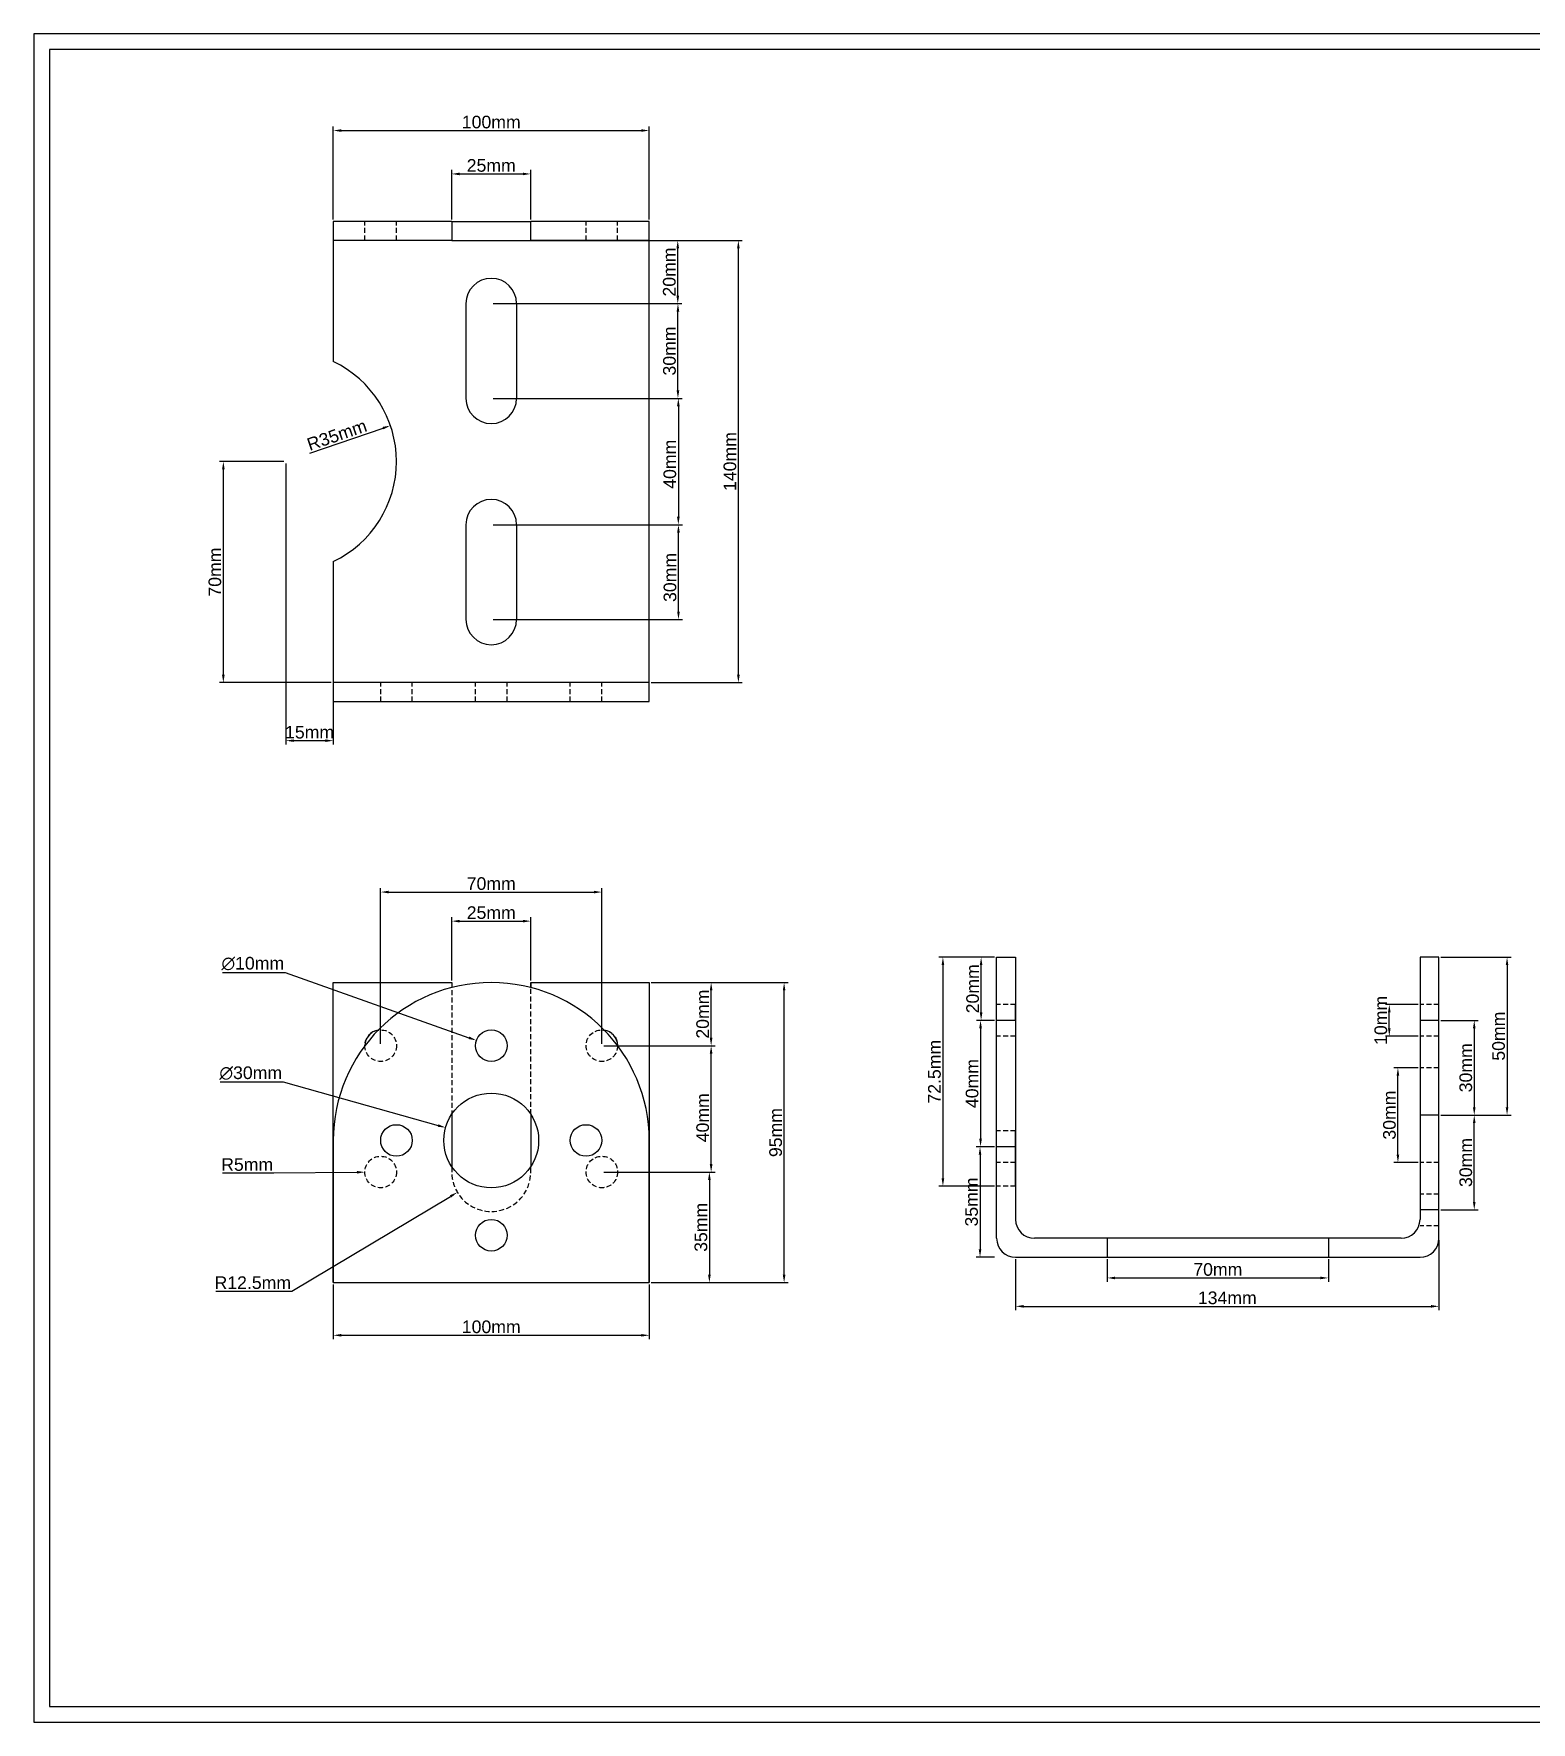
# Model space of a CAD drawing. Header units: millimetres. Extents: x 815 to 1571, y 1 to 536.
# Drawn here: x 815 to 1289, y 1 to 536 of the extents above; entities that cross this region are included whole.
import ezdxf

# ---------------------------------------------------------------- set-up
doc = ezdxf.new("R2010")
doc.units = ezdxf.units.MM
doc.header["$LTSCALE"] = 0.5
doc.linetypes.add('CENTER2', pattern=[28.575, 19.05, -3.175, 3.175, -3.175])
doc.linetypes.add('HIDDEN2', pattern=[4.7625, 3.175, -1.5875])
doc.layers.add('invidible line', color=7, linetype='HIDDEN2', transparency=0.75)
doc.layers.add('middle line', color=1, linetype='CENTER2', transparency=0.75)
doc.styles.get("Standard").update_dxf_attribs({"font": 'arial.ttf'})
doc.dimstyles.new('ISO-25', dxfattribs={"dimtxt": 4, "dimasz": 2.5, "dimexe": 1.25, "dimexo": 0.625, "dimtad": 1, "dimtoh": 1, "dimdsep": 46, "dimtxsty": 'Standard', "dimcen": 0, "dimclrd": 4, "dimclre": 5, "dimclrt": 223, "dimadec": 0, "dimazin": 0, "dimtfac": 1, "dimtofl": 0, "dimtmove": 0, "dimatfit": 3, "dimfxl": 1, "dimarcsym": 0})

# ---------------------------------------------------------------- blocks, each defined once
blk = doc.blocks.new('*D1')
at = {"color": 5, "lineweight": -2, "transparency": 16777216}
for p, q in [((1010.75, 235.53), (1054.07, 235.53)), ((1010.75, 140.53), (1054.07, 140.53))]:
    blk.add_line(p, q, dxfattribs=at)
at = {"color": 4, "lineweight": -2, "transparency": 16777216}
blk.add_line((1052.82, 143.03), (1052.82, 233.03), dxfattribs=at)
at = {"color": 4, "transparency": 16777216}
for points in [[(1052.4, 233.03), (1053.23, 233.03), (1052.82, 235.53)], [(1052.4, 143.03), (1053.23, 143.03), (1052.82, 140.53)]]:
    blk.add_solid(points, dxfattribs=at)
at = {"layer": 'Defpoints', "color": 0, "transparency": 16777216}
for p in [(1010.12, 235.53), (1052.82, 235.53), (1010.12, 140.53)]:
    blk.add_point(p, dxfattribs=at)
at = {"color": 223, "transparency": 16777216, "insert": (1050.15, 188.03), "char_height": 4, "attachment_point": 5, "rotation": 90}
blk.add_mtext('95mm', dxfattribs=at)
blk = doc.blocks.new('*D2')
at = {"color": 5, "lineweight": -2, "transparency": 16777216}
for p, q in [((910.12, 139.91), (910.12, 122.6)), ((1010.12, 139.91), (1010.12, 122.6))]:
    blk.add_line(p, q, dxfattribs=at)
at = {"color": 4, "lineweight": -2, "transparency": 16777216}
blk.add_line((912.62, 123.85), (1007.62, 123.85), dxfattribs=at)
at = {"color": 4, "transparency": 16777216}
for points in [[(912.62, 124.26), (912.62, 123.43), (910.12, 123.85)], [(1007.62, 124.26), (1007.62, 123.43), (1010.12, 123.85)]]:
    blk.add_solid(points, dxfattribs=at)
at = {"layer": 'Defpoints', "color": 0, "transparency": 16777216}
for p in [(910.12, 140.53), (1010.12, 140.53), (1010.12, 123.85)]:
    blk.add_point(p, dxfattribs=at)
at = {"color": 223, "transparency": 16777216, "insert": (960.12, 126.51), "char_height": 4, "attachment_point": 5}
blk.add_mtext('100mm', dxfattribs=at)
blk = doc.blocks.new('*D3')
at = {"color": 4, "lineweight": -2, "transparency": 16777216}
for p, q in [((875.04, 175.23), (891.32, 175.23)), ((891.32, 175.23), (917.62, 175.46))]:
    blk.add_line(p, q, dxfattribs=at)
at = {"color": 4, "transparency": 16777216}
blk.add_solid([(917.62, 175.88), (917.63, 175.05), (920.12, 175.49)], dxfattribs=at)
at = {"layer": 'Defpoints', "color": 0, "transparency": 16777216}
for p in [(920.12, 175.49), (925.12, 175.53)]:
    blk.add_point(p, dxfattribs=at)
at = {"color": 223, "transparency": 16777216, "insert": (882.87, 177.89), "char_height": 4, "attachment_point": 5}
blk.add_mtext('R5mm', dxfattribs=at)
blk = doc.blocks.new('*D4')
at = {"color": 4, "lineweight": -2, "transparency": 16777216}
for p, q in [((896.98, 137.81), (947.25, 167.84)), ((872.94, 137.81), (896.98, 137.81))]:
    blk.add_line(p, q, dxfattribs=at)
at = {"color": 4, "transparency": 16777216}
blk.add_solid([(947.03, 168.19), (947.46, 167.48), (949.39, 169.12)], dxfattribs=at)
at = {"layer": 'Defpoints', "color": 0, "transparency": 16777216}
for p in [(960.12, 175.53), (949.39, 169.12)]:
    blk.add_point(p, dxfattribs=at)
at = {"color": 223, "transparency": 16777216, "insert": (884.65, 140.48), "char_height": 4, "attachment_point": 5}
blk.add_mtext('R12.5mm', dxfattribs=at)
blk = doc.blocks.new('*D5')
at = {"color": 5, "lineweight": -2, "transparency": 16777216}
for p, q in [((995.75, 215.53), (1030.97, 215.53)), ((995.75, 175.53), (1030.97, 175.53))]:
    blk.add_line(p, q, dxfattribs=at)
at = {"color": 4, "lineweight": -2, "transparency": 16777216}
blk.add_line((1029.72, 178.03), (1029.72, 213.03), dxfattribs=at)
at = {"color": 4, "transparency": 16777216}
for points in [[(1029.3, 213.03), (1030.14, 213.03), (1029.72, 215.53)], [(1029.3, 178.03), (1030.14, 178.03), (1029.72, 175.53)]]:
    blk.add_solid(points, dxfattribs=at)
at = {"layer": 'Defpoints', "color": 0, "transparency": 16777216}
for p in [(995.12, 215.53), (1029.72, 215.53), (995.12, 175.53)]:
    blk.add_point(p, dxfattribs=at)
at = {"color": 223, "transparency": 16777216, "insert": (1027.05, 192.72), "char_height": 4, "attachment_point": 5, "rotation": 90}
blk.add_mtext('40mm', dxfattribs=at)
blk = doc.blocks.new('*D6')
at = {"color": 5, "lineweight": -2, "transparency": 16777216}
for p, q in [((1010.75, 235.53), (1030.97, 235.53)), ((995.75, 215.53), (1030.97, 215.53))]:
    blk.add_line(p, q, dxfattribs=at)
at = {"color": 4, "lineweight": -2, "transparency": 16777216}
blk.add_line((1029.72, 218.03), (1029.72, 233.03), dxfattribs=at)
at = {"color": 4, "transparency": 16777216}
for points in [[(1029.3, 233.03), (1030.13, 233.03), (1029.72, 235.53)], [(1029.3, 218.03), (1030.13, 218.03), (1029.72, 215.53)]]:
    blk.add_solid(points, dxfattribs=at)
at = {"layer": 'Defpoints', "color": 0, "transparency": 16777216}
for p in [(1010.12, 235.53), (1029.72, 235.53), (995.12, 215.53)]:
    blk.add_point(p, dxfattribs=at)
at = {"color": 223, "transparency": 16777216, "insert": (1027.05, 225.53), "char_height": 4, "attachment_point": 5, "rotation": 90}
blk.add_mtext('20mm', dxfattribs=at)
blk = doc.blocks.new('*D7')
at = {"color": 5, "lineweight": -2, "transparency": 16777216}
for p, q in [((995.75, 175.53), (1030.42, 175.53)), ((1010.75, 140.53), (1030.42, 140.53))]:
    blk.add_line(p, q, dxfattribs=at)
at = {"color": 4, "lineweight": -2, "transparency": 16777216}
blk.add_line((1029.17, 173.03), (1029.17, 143.03), dxfattribs=at)
at = {"color": 4, "transparency": 16777216}
for points in [[(1028.75, 173.03), (1029.59, 173.03), (1029.17, 175.53)], [(1028.75, 143.03), (1029.59, 143.03), (1029.17, 140.53)]]:
    blk.add_solid(points, dxfattribs=at)
at = {"layer": 'Defpoints', "color": 0, "transparency": 16777216}
for p in [(995.12, 175.53), (1010.12, 140.53), (1029.17, 140.53)]:
    blk.add_point(p, dxfattribs=at)
at = {"color": 223, "transparency": 16777216, "insert": (1026.5, 158.03), "char_height": 4, "attachment_point": 5, "rotation": 90}
blk.add_mtext('35mm', dxfattribs=at)
blk = doc.blocks.new('*D8')
at = {"color": 5, "lineweight": -2, "transparency": 16777216}
for p, q in [((1010.75, 470.49), (1039.59, 470.49)), ((1010.75, 330.49), (1039.59, 330.49))]:
    blk.add_line(p, q, dxfattribs=at)
at = {"color": 4, "lineweight": -2, "transparency": 16777216}
blk.add_line((1038.34, 332.99), (1038.34, 467.99), dxfattribs=at)
at = {"color": 4, "transparency": 16777216}
for points in [[(1037.93, 467.99), (1038.76, 467.99), (1038.34, 470.49)], [(1037.93, 332.99), (1038.76, 332.99), (1038.34, 330.49)]]:
    blk.add_solid(points, dxfattribs=at)
at = {"layer": 'Defpoints', "color": 0, "transparency": 16777216}
for p in [(1010.12, 470.49), (1038.34, 470.49), (1010.12, 330.49)]:
    blk.add_point(p, dxfattribs=at)
at = {"color": 223, "transparency": 16777216, "insert": (1035.68, 400.49), "char_height": 4, "attachment_point": 5, "rotation": 90}
blk.add_mtext('140mm', dxfattribs=at)
blk = doc.blocks.new('*D9')
at = {"color": 5, "lineweight": -2, "transparency": 16777216}
for p, q in [((895.12, 399.87), (895.12, 310.86)), ((910.12, 329.87), (910.12, 310.86))]:
    blk.add_line(p, q, dxfattribs=at)
at = {"color": 4, "lineweight": -2, "transparency": 16777216}
blk.add_line((907.62, 312.11), (897.62, 312.11), dxfattribs=at)
at = {"color": 4, "transparency": 16777216}
for points in [[(897.62, 312.53), (897.62, 311.7), (895.12, 312.11)], [(907.62, 312.53), (907.62, 311.7), (910.12, 312.11)]]:
    blk.add_solid(points, dxfattribs=at)
at = {"layer": 'Defpoints', "color": 0, "transparency": 16777216}
for p in [(895.12, 400.49), (910.12, 330.49), (895.12, 312.11)]:
    blk.add_point(p, dxfattribs=at)
at = {"color": 223, "transparency": 16777216, "insert": (902.62, 314.78), "char_height": 4, "attachment_point": 5}
blk.add_mtext('15mm', dxfattribs=at)
blk = doc.blocks.new('*D10')
at = {"color": 5, "lineweight": -2, "transparency": 16777216}
for p, q in [((960.75, 450.49), (1020.46, 450.49)), ((960.75, 420.49), (1020.46, 420.49))]:
    blk.add_line(p, q, dxfattribs=at)
at = {"color": 4, "lineweight": -2, "transparency": 16777216}
blk.add_line((1019.21, 422.99), (1019.21, 447.99), dxfattribs=at)
at = {"color": 4, "transparency": 16777216}
for points in [[(1018.8, 447.99), (1019.63, 447.99), (1019.21, 450.49)], [(1018.8, 422.99), (1019.63, 422.99), (1019.21, 420.49)]]:
    blk.add_solid(points, dxfattribs=at)
at = {"layer": 'Defpoints', "color": 0, "transparency": 16777216}
for p in [(960.12, 450.49), (1019.21, 450.49), (960.12, 420.49)]:
    blk.add_point(p, dxfattribs=at)
at = {"color": 223, "transparency": 16777216, "insert": (1016.54, 435.49), "char_height": 4, "attachment_point": 5, "rotation": 90}
blk.add_mtext('30mm', dxfattribs=at)
blk = doc.blocks.new('*D11')
at = {"color": 5, "lineweight": -2, "transparency": 16777216}
for p, q in [((960.75, 470.49), (1020.41, 470.49)), ((960.75, 450.49), (1020.41, 450.49))]:
    blk.add_line(p, q, dxfattribs=at)
at = {"color": 4, "lineweight": -2, "transparency": 16777216}
blk.add_line((1019.16, 452.99), (1019.16, 467.99), dxfattribs=at)
at = {"color": 4, "transparency": 16777216}
for points in [[(1018.74, 467.99), (1019.57, 467.99), (1019.16, 470.49)], [(1018.74, 452.99), (1019.57, 452.99), (1019.16, 450.49)]]:
    blk.add_solid(points, dxfattribs=at)
at = {"layer": 'Defpoints', "color": 0, "transparency": 16777216}
for p in [(960.12, 470.49), (1019.16, 470.49), (960.12, 450.49)]:
    blk.add_point(p, dxfattribs=at)
at = {"color": 223, "transparency": 16777216, "insert": (1016.49, 460.49), "char_height": 4, "attachment_point": 5, "rotation": 90}
blk.add_mtext('20mm', dxfattribs=at)
blk = doc.blocks.new('*D12')
at = {"color": 5, "lineweight": -2, "transparency": 16777216}
for p, q in [((960.75, 420.49), (1020.59, 420.49)), ((960.75, 380.49), (1020.59, 380.49))]:
    blk.add_line(p, q, dxfattribs=at)
at = {"color": 4, "lineweight": -2, "transparency": 16777216}
blk.add_line((1019.34, 417.99), (1019.34, 382.99), dxfattribs=at)
at = {"color": 4, "transparency": 16777216}
for points in [[(1018.92, 417.99), (1019.76, 417.99), (1019.34, 420.49)], [(1018.92, 382.99), (1019.76, 382.99), (1019.34, 380.49)]]:
    blk.add_solid(points, dxfattribs=at)
at = {"layer": 'Defpoints', "color": 0, "transparency": 16777216}
for p in [(960.12, 420.49), (960.12, 380.49), (1019.34, 380.49)]:
    blk.add_point(p, dxfattribs=at)
at = {"color": 223, "transparency": 16777216, "insert": (1016.67, 399.64), "char_height": 4, "attachment_point": 5, "rotation": 90}
blk.add_mtext('40mm', dxfattribs=at)
blk = doc.blocks.new('*D13')
at = {"color": 5, "lineweight": -2, "transparency": 16777216}
for p, q in [((960.75, 380.49), (1020.63, 380.49)), ((960.75, 350.49), (1020.63, 350.49))]:
    blk.add_line(p, q, dxfattribs=at)
at = {"color": 4, "lineweight": -2, "transparency": 16777216}
blk.add_line((1019.38, 352.99), (1019.38, 377.99), dxfattribs=at)
at = {"color": 4, "transparency": 16777216}
for points in [[(1018.96, 377.99), (1019.79, 377.99), (1019.38, 380.49)], [(1018.96, 352.99), (1019.79, 352.99), (1019.38, 350.49)]]:
    blk.add_solid(points, dxfattribs=at)
at = {"layer": 'Defpoints', "color": 0, "transparency": 16777216}
for p in [(960.12, 380.49), (1019.38, 380.49), (960.12, 350.49)]:
    blk.add_point(p, dxfattribs=at)
at = {"color": 223, "transparency": 16777216, "insert": (1016.71, 363.79), "char_height": 4, "attachment_point": 5, "rotation": 90}
blk.add_mtext('30mm', dxfattribs=at)
blk = doc.blocks.new('*D14')
at = {"color": 5, "lineweight": -2, "transparency": 16777216}
for p, q in [((894.5, 400.49), (874.08, 400.49)), ((909.5, 330.49), (874.08, 330.49))]:
    blk.add_line(p, q, dxfattribs=at)
at = {"color": 4, "lineweight": -2, "transparency": 16777216}
blk.add_line((875.33, 332.99), (875.33, 397.99), dxfattribs=at)
at = {"color": 4, "transparency": 16777216}
for points in [[(874.91, 397.99), (875.75, 397.99), (875.33, 400.49)], [(874.91, 332.99), (875.75, 332.99), (875.33, 330.49)]]:
    blk.add_solid(points, dxfattribs=at)
at = {"layer": 'Defpoints', "color": 0, "transparency": 16777216}
for p in [(875.33, 400.49), (895.12, 400.49), (910.12, 330.49)]:
    blk.add_point(p, dxfattribs=at)
at = {"color": 223, "transparency": 16777216, "insert": (872.66, 365.49), "char_height": 4, "attachment_point": 5, "rotation": 90}
blk.add_mtext('70mm', dxfattribs=at)
blk = doc.blocks.new('*D15')
at = {"color": 4, "lineweight": -2, "transparency": 16777216}
blk.add_line((902.68, 403.09), (925.86, 411.06), dxfattribs=at)
at = {"color": 4, "transparency": 16777216}
blk.add_solid([(925.72, 411.45), (925.99, 410.67), (928.22, 411.87)], dxfattribs=at)
at = {"layer": 'Defpoints', "color": 0, "transparency": 16777216}
for p in [(928.22, 411.87), (895.12, 400.49)]:
    blk.add_point(p, dxfattribs=at)
at = {"color": 223, "transparency": 16777216, "insert": (911.27, 408.87), "char_height": 4, "attachment_point": 5, "rotation": 18.9725}
blk.add_mtext('R35mm', dxfattribs=at)
blk = doc.blocks.new('*D16')
at = {"color": 5, "lineweight": -2, "transparency": 16777216}
for p, q in [((947.62, 236.16), (947.62, 256.22)), ((972.62, 236.16), (972.62, 256.22))]:
    blk.add_line(p, q, dxfattribs=at)
at = {"color": 4, "lineweight": -2, "transparency": 16777216}
blk.add_line((950.12, 254.97), (970.12, 254.97), dxfattribs=at)
at = {"color": 4, "transparency": 16777216}
for points in [[(950.12, 255.39), (950.12, 254.55), (947.62, 254.97)], [(970.12, 255.39), (970.12, 254.55), (972.62, 254.97)]]:
    blk.add_solid(points, dxfattribs=at)
at = {"layer": 'Defpoints', "color": 0, "transparency": 16777216}
for p in [(972.62, 254.97), (947.62, 235.53), (972.62, 235.53)]:
    blk.add_point(p, dxfattribs=at)
at = {"color": 223, "transparency": 16777216, "insert": (960.12, 257.64), "char_height": 4, "attachment_point": 5}
blk.add_mtext('25mm', dxfattribs=at)
blk = doc.blocks.new('*D17')
at = {"color": 5, "lineweight": -2, "transparency": 16777216}
for p, q in [((925.12, 216.16), (925.12, 265.43)), ((995.12, 216.16), (995.12, 265.43))]:
    blk.add_line(p, q, dxfattribs=at)
at = {"color": 4, "lineweight": -2, "transparency": 16777216}
blk.add_line((927.62, 264.18), (992.62, 264.18), dxfattribs=at)
at = {"color": 4, "transparency": 16777216}
for points in [[(927.62, 264.59), (927.62, 263.76), (925.12, 264.18)], [(992.62, 264.59), (992.62, 263.76), (995.12, 264.18)]]:
    blk.add_solid(points, dxfattribs=at)
at = {"layer": 'Defpoints', "color": 0, "transparency": 16777216}
for p in [(995.12, 264.18), (925.12, 215.53), (995.12, 215.53)]:
    blk.add_point(p, dxfattribs=at)
at = {"color": 223, "transparency": 16777216, "insert": (960.12, 266.84), "char_height": 4, "attachment_point": 5}
blk.add_mtext('70mm', dxfattribs=at)
blk = doc.blocks.new('*D18')
at = {"color": 5, "lineweight": -2, "transparency": 16777216}
for p, q in [((947.62, 477.12), (947.62, 492.8)), ((972.62, 477.12), (972.62, 492.8))]:
    blk.add_line(p, q, dxfattribs=at)
at = {"color": 4, "lineweight": -2, "transparency": 16777216}
blk.add_line((950.12, 491.55), (970.12, 491.55), dxfattribs=at)
at = {"color": 4, "transparency": 16777216}
for points in [[(950.12, 491.97), (950.12, 491.13), (947.62, 491.55)], [(970.12, 491.97), (970.12, 491.13), (972.62, 491.55)]]:
    blk.add_solid(points, dxfattribs=at)
at = {"layer": 'Defpoints', "color": 0, "transparency": 16777216}
for p in [(972.62, 491.55), (947.62, 476.49), (972.62, 476.49)]:
    blk.add_point(p, dxfattribs=at)
at = {"color": 223, "transparency": 16777216, "insert": (960.12, 494.22), "char_height": 4, "attachment_point": 5}
blk.add_mtext('25mm', dxfattribs=at)
blk = doc.blocks.new('*D19')
at = {"color": 5, "lineweight": -2, "transparency": 16777216}
for p, q in [((910.12, 477.12), (910.12, 506.54)), ((1010.12, 477.12), (1010.12, 506.54))]:
    blk.add_line(p, q, dxfattribs=at)
at = {"color": 4, "lineweight": -2, "transparency": 16777216}
blk.add_line((912.62, 505.29), (1007.62, 505.29), dxfattribs=at)
at = {"color": 4, "transparency": 16777216}
for points in [[(912.62, 505.71), (912.62, 504.88), (910.12, 505.29)], [(1007.62, 505.71), (1007.62, 504.88), (1010.12, 505.29)]]:
    blk.add_solid(points, dxfattribs=at)
at = {"layer": 'Defpoints', "color": 0, "transparency": 16777216}
for p in [(1010.12, 505.29), (910.12, 476.49), (1010.12, 476.49)]:
    blk.add_point(p, dxfattribs=at)
at = {"color": 223, "transparency": 16777216, "insert": (960.12, 507.96), "char_height": 4, "attachment_point": 5}
blk.add_mtext('100mm', dxfattribs=at)
blk = doc.blocks.new('*D20')
at = {"color": 5, "lineweight": -2, "transparency": 16777216}
for p, q in [((1260.09, 153.92), (1260.09, 131.76)), ((1126.09, 147.92), (1126.09, 131.76))]:
    blk.add_line(p, q, dxfattribs=at)
at = {"color": 4, "lineweight": -2, "transparency": 16777216}
blk.add_line((1128.59, 133.01), (1257.59, 133.01), dxfattribs=at)
at = {"color": 4, "transparency": 16777216}
for points in [[(1128.59, 133.43), (1128.59, 132.59), (1126.09, 133.01)], [(1257.59, 133.43), (1257.59, 132.59), (1260.09, 133.01)]]:
    blk.add_solid(points, dxfattribs=at)
at = {"layer": 'Defpoints', "color": 0, "transparency": 16777216}
for p in [(1260.09, 154.55), (1126.09, 148.55), (1260.09, 133.01)]:
    blk.add_point(p, dxfattribs=at)
at = {"color": 223, "transparency": 16777216, "insert": (1193.09, 135.68), "char_height": 4, "attachment_point": 5}
blk.add_mtext('134mm', dxfattribs=at)
blk = doc.blocks.new('*D21')
at = {"color": 5, "lineweight": -2, "transparency": 16777216}
for p, q in [((1119.46, 243.55), (1113.92, 243.55)), ((1119.46, 223.55), (1113.92, 223.55))]:
    blk.add_line(p, q, dxfattribs=at)
at = {"color": 4, "lineweight": -2, "transparency": 16777216}
blk.add_line((1115.17, 226.05), (1115.17, 241.05), dxfattribs=at)
at = {"color": 4, "transparency": 16777216}
for points in [[(1114.75, 241.05), (1115.58, 241.05), (1115.17, 243.55)], [(1114.75, 226.05), (1115.58, 226.05), (1115.17, 223.55)]]:
    blk.add_solid(points, dxfattribs=at)
at = {"layer": 'Defpoints', "color": 0, "transparency": 16777216}
for p in [(1115.17, 243.55), (1120.09, 243.55), (1120.09, 223.55)]:
    blk.add_point(p, dxfattribs=at)
at = {"color": 223, "transparency": 16777216, "insert": (1112.5, 233.55), "char_height": 4, "attachment_point": 5, "rotation": 90}
blk.add_mtext('20mm', dxfattribs=at)
blk = doc.blocks.new('*D22')
at = {"color": 5, "lineweight": -2, "transparency": 16777216}
for p, q in [((1119.46, 223.55), (1113.75, 223.55)), ((1119.46, 183.55), (1113.75, 183.55))]:
    blk.add_line(p, q, dxfattribs=at)
at = {"color": 4, "lineweight": -2, "transparency": 16777216}
blk.add_line((1115, 221.05), (1115, 186.05), dxfattribs=at)
at = {"color": 4, "transparency": 16777216}
for points in [[(1114.58, 221.05), (1115.41, 221.05), (1115, 223.55)], [(1114.58, 186.05), (1115.41, 186.05), (1115, 183.55)]]:
    blk.add_solid(points, dxfattribs=at)
at = {"layer": 'Defpoints', "color": 0, "transparency": 16777216}
for p in [(1120.09, 223.55), (1115, 183.55), (1120.09, 183.55)]:
    blk.add_point(p, dxfattribs=at)
at = {"color": 223, "transparency": 16777216, "insert": (1112.33, 203.55), "char_height": 4, "attachment_point": 5, "rotation": 90}
blk.add_mtext('40mm', dxfattribs=at)
blk = doc.blocks.new('*D23')
at = {"color": 5, "lineweight": -2, "transparency": 16777216}
for p, q in [((1119.46, 183.55), (1113.58, 183.55)), ((1119.46, 148.55), (1113.58, 148.55))]:
    blk.add_line(p, q, dxfattribs=at)
at = {"color": 4, "lineweight": -2, "transparency": 16777216}
blk.add_line((1114.83, 181.05), (1114.83, 151.05), dxfattribs=at)
at = {"color": 4, "transparency": 16777216}
for points in [[(1114.41, 181.05), (1115.24, 181.05), (1114.83, 183.55)], [(1114.41, 151.05), (1115.24, 151.05), (1114.83, 148.55)]]:
    blk.add_solid(points, dxfattribs=at)
at = {"layer": 'Defpoints', "color": 0, "transparency": 16777216}
for p in [(1120.09, 183.55), (1114.83, 148.55), (1120.09, 148.55)]:
    blk.add_point(p, dxfattribs=at)
at = {"color": 223, "transparency": 16777216, "insert": (1112.16, 166.05), "char_height": 4, "attachment_point": 5, "rotation": 90}
blk.add_mtext('35mm', dxfattribs=at)
blk = doc.blocks.new('*D24')
at = {"color": 5, "lineweight": -2, "transparency": 16777216}
for p, q in [((1119.46, 243.55), (1101.83, 243.55)), ((1119.46, 171.05), (1101.83, 171.05))]:
    blk.add_line(p, q, dxfattribs=at)
at = {"color": 4, "lineweight": -2, "transparency": 16777216}
blk.add_line((1103.08, 241.05), (1103.08, 173.55), dxfattribs=at)
at = {"color": 4, "transparency": 16777216}
for points in [[(1102.67, 241.05), (1103.5, 241.05), (1103.08, 243.55)], [(1102.67, 173.55), (1103.5, 173.55), (1103.08, 171.05)]]:
    blk.add_solid(points, dxfattribs=at)
at = {"layer": 'Defpoints', "color": 0, "transparency": 16777216}
for p in [(1120.09, 243.55), (1103.08, 171.05), (1120.09, 171.05)]:
    blk.add_point(p, dxfattribs=at)
at = {"color": 223, "transparency": 16777216, "insert": (1100.42, 207.3), "char_height": 4, "attachment_point": 5, "rotation": 90}
blk.add_mtext('72.5mm', dxfattribs=at)
blk = doc.blocks.new('*D25')
at = {"color": 5, "lineweight": -2, "transparency": 16777216}
for p, q in [((1155.09, 147.92), (1155.09, 140.75)), ((1225.09, 147.92), (1225.09, 140.75))]:
    blk.add_line(p, q, dxfattribs=at)
at = {"color": 4, "lineweight": -2, "transparency": 16777216}
blk.add_line((1157.59, 142), (1222.59, 142), dxfattribs=at)
at = {"color": 4, "transparency": 16777216}
for points in [[(1157.59, 142.42), (1157.59, 141.58), (1155.09, 142)], [(1222.59, 142.42), (1222.59, 141.58), (1225.09, 142)]]:
    blk.add_solid(points, dxfattribs=at)
at = {"layer": 'Defpoints', "color": 0, "transparency": 16777216}
for p in [(1155.09, 148.55), (1225.09, 148.55), (1225.09, 142)]:
    blk.add_point(p, dxfattribs=at)
at = {"color": 223, "transparency": 16777216, "insert": (1190.09, 144.67), "char_height": 4, "attachment_point": 5}
blk.add_mtext('70mm', dxfattribs=at)
blk = doc.blocks.new('*D26')
at = {"color": 5, "lineweight": -2, "transparency": 16777216}
for p, q in [((1260.71, 243.55), (1282.89, 243.55)), ((1260.71, 193.55), (1282.89, 193.55))]:
    blk.add_line(p, q, dxfattribs=at)
at = {"color": 4, "lineweight": -2, "transparency": 16777216}
blk.add_line((1281.64, 241.05), (1281.64, 196.05), dxfattribs=at)
at = {"color": 4, "transparency": 16777216}
for points in [[(1281.22, 241.05), (1282.05, 241.05), (1281.64, 243.55)], [(1281.22, 196.05), (1282.05, 196.05), (1281.64, 193.55)]]:
    blk.add_solid(points, dxfattribs=at)
at = {"layer": 'Defpoints', "color": 0, "transparency": 16777216}
for p in [(1260.09, 243.55), (1260.09, 193.55), (1281.64, 193.55)]:
    blk.add_point(p, dxfattribs=at)
at = {"color": 223, "transparency": 16777216, "insert": (1278.97, 218.55), "char_height": 4, "attachment_point": 5, "rotation": 90}
blk.add_mtext('50mm', dxfattribs=at)
blk = doc.blocks.new('*D27')
at = {"color": 5, "lineweight": -2, "transparency": 16777216}
for p, q in [((1253.46, 208.55), (1245.84, 208.55)), ((1253.46, 178.55), (1245.84, 178.55))]:
    blk.add_line(p, q, dxfattribs=at)
at = {"color": 4, "lineweight": -2, "transparency": 16777216}
blk.add_line((1247.09, 181.05), (1247.09, 206.05), dxfattribs=at)
at = {"color": 4, "transparency": 16777216}
for points in [[(1246.68, 206.05), (1247.51, 206.05), (1247.09, 208.55)], [(1246.68, 181.05), (1247.51, 181.05), (1247.09, 178.55)]]:
    blk.add_solid(points, dxfattribs=at)
at = {"layer": 'Defpoints', "color": 0, "transparency": 16777216}
for p in [(1247.09, 208.55), (1254.09, 208.55), (1254.09, 178.55)]:
    blk.add_point(p, dxfattribs=at)
at = {"color": 223, "transparency": 16777216, "insert": (1244.42, 193.55), "char_height": 4, "attachment_point": 5, "rotation": 90}
blk.add_mtext('30mm', dxfattribs=at)
blk = doc.blocks.new('*D28')
at = {"color": 5, "lineweight": -2, "transparency": 16777216}
for p, q in [((1260.71, 223.55), (1272.51, 223.55)), ((1260.71, 193.55), (1272.51, 193.55))]:
    blk.add_line(p, q, dxfattribs=at)
at = {"color": 4, "lineweight": -2, "transparency": 16777216}
blk.add_line((1271.26, 221.05), (1271.26, 196.05), dxfattribs=at)
at = {"color": 4, "transparency": 16777216}
for points in [[(1270.84, 221.05), (1271.67, 221.05), (1271.26, 223.55)], [(1270.84, 196.05), (1271.67, 196.05), (1271.26, 193.55)]]:
    blk.add_solid(points, dxfattribs=at)
at = {"layer": 'Defpoints', "color": 0, "transparency": 16777216}
for p in [(1260.09, 223.55), (1260.09, 193.55), (1271.26, 193.55)]:
    blk.add_point(p, dxfattribs=at)
at = {"color": 223, "transparency": 16777216, "insert": (1268.59, 208.55), "char_height": 4, "attachment_point": 5, "rotation": 90}
blk.add_mtext('30mm', dxfattribs=at)
blk = doc.blocks.new('*D29')
at = {"color": 5, "lineweight": -2, "transparency": 16777216}
for p, q in [((1253.46, 228.55), (1243.12, 228.55)), ((1253.46, 218.55), (1243.12, 218.55))]:
    blk.add_line(p, q, dxfattribs=at)
at = {"color": 4, "lineweight": -2, "transparency": 16777216}
blk.add_line((1244.37, 221.05), (1244.37, 226.05), dxfattribs=at)
at = {"color": 4, "transparency": 16777216}
for points in [[(1243.95, 226.05), (1244.79, 226.05), (1244.37, 228.55)], [(1243.95, 221.05), (1244.79, 221.05), (1244.37, 218.55)]]:
    blk.add_solid(points, dxfattribs=at)
at = {"layer": 'Defpoints', "color": 0, "transparency": 16777216}
for p in [(1244.37, 228.55), (1254.09, 228.55), (1254.09, 218.55)]:
    blk.add_point(p, dxfattribs=at)
at = {"color": 223, "transparency": 16777216, "insert": (1241.7, 223.55), "char_height": 4, "attachment_point": 5, "rotation": 90}
blk.add_mtext('10mm', dxfattribs=at)
blk = doc.blocks.new('*D30')
at = {"color": 5, "lineweight": -2, "transparency": 16777216}
for p, q in [((1260.71, 193.55), (1272.51, 193.55)), ((1260.71, 163.55), (1272.51, 163.55))]:
    blk.add_line(p, q, dxfattribs=at)
at = {"color": 4, "lineweight": -2, "transparency": 16777216}
blk.add_line((1271.26, 166.05), (1271.26, 191.05), dxfattribs=at)
at = {"color": 4, "transparency": 16777216}
for points in [[(1270.84, 191.05), (1271.67, 191.05), (1271.26, 193.55)], [(1270.84, 166.05), (1271.67, 166.05), (1271.26, 163.55)]]:
    blk.add_solid(points, dxfattribs=at)
at = {"layer": 'Defpoints', "color": 0, "transparency": 16777216}
for p in [(1260.09, 193.55), (1271.26, 193.55), (1260.09, 163.55)]:
    blk.add_point(p, dxfattribs=at)
at = {"color": 223, "transparency": 16777216, "insert": (1268.59, 178.55), "char_height": 4, "attachment_point": 5, "rotation": 90}
blk.add_mtext('30mm', dxfattribs=at)
blk = doc.blocks.new('*D38')
at = {"color": 4, "lineweight": -2, "transparency": 16777216}
for p, q in [((875.01, 238.74), (894.92, 238.74)), ((894.92, 238.74), (953.06, 218.04))]:
    blk.add_line(p, q, dxfattribs=at)
at = {"color": 4, "transparency": 16777216}
blk.add_solid([(953.2, 218.44), (952.92, 217.65), (955.41, 217.21)], dxfattribs=at)
at = {"layer": 'Defpoints', "color": 0, "transparency": 16777216}
for p in [(955.41, 217.21), (964.83, 213.85)]:
    blk.add_point(p, dxfattribs=at)
at = {"color": 223, "transparency": 16777216, "insert": (884.65, 241.52), "char_height": 4, "attachment_point": 5}
blk.add_mtext('∅10mm', dxfattribs=at)
blk = doc.blocks.new('*D39')
at = {"color": 4, "lineweight": -2, "transparency": 16777216}
for p, q in [((874.36, 204.06), (894.27, 204.06)), ((894.27, 204.06), (943.28, 190.27))]:
    blk.add_line(p, q, dxfattribs=at)
at = {"color": 4, "transparency": 16777216}
blk.add_solid([(943.39, 190.67), (943.17, 189.87), (945.69, 189.59)], dxfattribs=at)
at = {"layer": 'Defpoints', "color": 0, "transparency": 16777216}
for p in [(945.69, 189.59), (974.56, 181.47)]:
    blk.add_point(p, dxfattribs=at)
at = {"color": 223, "transparency": 16777216, "insert": (884, 206.84), "char_height": 4, "attachment_point": 5}
blk.add_mtext('∅30mm', dxfattribs=at)

msp = doc.modelspace()

# ---------------------------------------------------------------- linework, layer by layer
for p, q in [((910.124, 476.495), (910.124, 470.495)), ((947.624, 476.495), (910.124, 476.495)), ((947.624, 476.495), (947.624, 470.495)), ((947.624, 476.495), (972.624, 476.495)), ((1010.124, 476.495), (972.624, 476.495)), ((972.624, 470.495), (972.624, 476.495)), ((1010.124, 470.495), (1010.124, 476.495)), ((910.124, 470.495), (910.124, 432.117)), ((947.624, 470.495), (910.124, 470.495)), ((947.624, 470.495), (972.624, 470.495)), ((1010.124, 470.495), (972.624, 470.495)), ((1010.124, 330.495), (1010.124, 470.495)), ((952.124, 450.495), (952.124, 420.495)), ((968.124, 450.495), (968.124, 420.495)), ((952.124, 380.495), (952.124, 350.495)), ((968.124, 380.495), (968.124, 350.495)), ((910.124, 368.872), (910.124, 330.495)), ((1010.124, 330.495), (910.124, 330.495)), ((910.124, 330.495), (910.124, 324.495)), ((1010.124, 324.495), (1010.124, 330.495)), ((910.124, 324.495), (1010.124, 324.495)), ((1120.086, 154.547), (1120.086, 243.547)), ((1120.086, 243.547), (1126.086, 243.547)), ((1126.086, 243.547), (1126.086, 160.547)), ((1126.086, 243.547), (1126.086, 223.547)), ((1260.086, 243.547), (1254.086, 243.547)), ((1254.086, 243.547), (1254.086, 160.547)), ((1260.086, 154.547), (1260.086, 243.547)), ((910.124, 215.53), (910.124, 235.53)), ((910.124, 235.53), (947.624, 235.53)), ((947.624, 235.53), (947.624, 233.942)), ((972.624, 235.53), (1010.124, 235.53)), ((972.624, 235.53), (972.624, 233.942)), ((1010.124, 235.53), (1010.124, 140.53)), ((1126.086, 223.547), (1126.086, 228.547)), ((1126.086, 223.547), (1126.086, 218.547)), ((1126.086, 223.547), (1126.086, 183.547)), ((910.124, 175.53), (910.124, 215.53)), ((1260.086, 193.547), (1260.086, 208.547)), ((947.624, 193.822), (947.624, 177.238)), ((972.624, 193.822), (972.624, 177.238)), ((1126.086, 183.547), (1126.086, 188.547)), ((910.124, 185.53), (910.124, 140.53)), ((1010.124, 140.53), (1010.124, 185.53)), ((1126.086, 171.047), (1126.086, 183.547)), ((1126.086, 183.547), (1126.086, 178.547)), ((910.124, 140.53), (910.124, 175.53)), ((1248.086, 154.547), (1132.086, 154.547)), ((1155.086, 154.547), (1155.086, 148.547)), ((1225.086, 154.547), (1225.086, 148.547)), ((1126.086, 148.547), (1254.086, 148.547)), ((910.124, 140.53), (1010.124, 140.53))]:
    msp.add_line(p, q)
for points in [[(815.327, 1.332), (1571.327, 1.332), (1571.327, 535.932), (815.327, 535.932)], [(820.327, 6.332), (1566.327, 6.332), (1566.327, 530.932), (820.327, 530.932)]]:
    msp.add_lwpolyline(points, close=True)
for centre, radius in [((960.124, 215.53), 5), ((960.124, 185.53), 15), ((930.124, 185.53), 5), ((990.124, 185.53), 5), ((960.124, 155.53), 5)]:
    msp.add_circle(centre, radius)
for centre, radius, start, end in [((960.124, 450.495), 8, 0, 180), ((960.124, 450.495), 8, 0, 180), ((895.124, 400.495), 35, 295.37693, 64.62307), ((960.124, 420.495), 8, 180, 0), ((960.124, 380.495), 8, 0, 180), ((960.124, 350.495), 8, 180, 0), ((960.124, 185.53), 50, 0, 180), ((925.124, 215.53), 5, 98.79741, 180), ((995.124, 215.53), 5, 360, 81.20259), ((1132.086, 160.547), 6, 180, 270), ((1248.086, 160.547), 6, 270, 0), ((1126.086, 154.547), 6, 180, 270), ((1254.086, 154.547), 6, 270, 0)]:
    msp.add_arc(centre, radius, start, end)
at = {"layer": 'invidible line'}
for p, q in [((920.124, 470.495), (920.124, 476.495)), ((930.124, 470.495), (930.124, 476.495)), ((990.124, 470.495), (990.124, 476.495)), ((1000.124, 470.495), (1000.124, 476.495)), ((925.124, 324.495), (925.124, 330.495)), ((935.124, 324.495), (935.124, 330.495)), ((955.124, 324.495), (955.124, 330.495)), ((965.124, 324.495), (965.124, 330.495)), ((985.124, 324.495), (985.124, 330.495)), ((995.124, 324.495), (995.124, 330.495)), ((947.624, 235.53), (947.624, 193.822)), ((972.624, 193.822), (972.624, 235.53)), ((1126.086, 228.547), (1120.086, 228.547)), ((1260.086, 228.547), (1254.086, 228.547)), ((1126.086, 218.547), (1120.086, 218.547)), ((1260.086, 218.547), (1254.086, 218.547)), ((1260.086, 208.547), (1254.086, 208.547)), ((1126.086, 188.547), (1120.086, 188.547)), ((947.624, 177.238), (947.624, 175.53)), ((972.624, 175.53), (972.624, 177.238)), ((1126.086, 178.547), (1120.086, 178.547)), ((1260.086, 178.547), (1254.086, 178.547)), ((1126.086, 171.047), (1120.086, 171.047)), ((1260.086, 168.547), (1254.086, 168.547)), ((1260.086, 158.547), (1254.086, 158.547))]:
    msp.add_line(p, q, dxfattribs=at)
for centre in [(925.124, 215.53), (995.124, 215.53), (925.124, 175.53), (995.124, 175.53)]:
    msp.add_circle(centre, 5, dxfattribs=at)
msp.add_arc((960.124, 175.53), 12.5, 172.81924, 7.18076, dxfattribs=at)
at = {"layer": 'middle line'}
for p, q in [((1126.086, 223.547), (1120.086, 223.547)), ((1260.086, 223.547), (1254.086, 223.547)), ((1260.086, 193.547), (1254.086, 193.547)), ((1126.086, 183.547), (1120.086, 183.547)), ((1260.086, 163.547), (1254.086, 163.547))]:
    msp.add_line(p, q, dxfattribs=at)

# ---------------------------------------------------------------- dimensions: what is measured, and where the dimension line sits
for base, p1, p2, picture, middle in [((1010.124, 505.293), (910.124, 476.495), (1010.124, 476.495), '*D19', (960.124, 507.96)), ((972.624, 491.551), (947.624, 476.495), (972.624, 476.495), '*D18', (960.124, 494.218)), ((995.124, 264.177), (925.124, 215.53), (995.124, 215.53), '*D17', (960.124, 266.844)), ((972.624, 254.968), (947.624, 235.53), (972.624, 235.53), '*D16', (960.124, 257.636)), ((1260.086, 133.01), (1126.086, 148.547), (1260.086, 154.547), '*D20', (1193.086, 135.678)), ((1225.086, 142.002), (1155.086, 148.547), (1225.086, 148.547), '*D25', (1190.086, 144.669)), ((1010.124, 123.846), (910.124, 140.53), (1010.124, 140.53), '*D2', (960.124, 126.513))]:
    dim = msp.add_linear_dim(base=base, p1=p1, p2=p2, dimstyle='ISO-25', override={"dimpost": 'mm'})
    dim.commit()
    dim.dimension.update_dxf_attribs({"geometry": picture, "text_midpoint": middle})
for base, p1, p2, picture, middle in [((1019.156, 470.495), (960.124, 450.495), (960.124, 470.495), '*D11', (1019.156, 460.495)), ((1019.34, 380.495), (960.124, 420.495), (960.124, 380.495), '*D12', (1019.34, 399.639)), ((1019.377, 380.495), (960.124, 350.495), (960.124, 380.495), '*D13', (1019.377, 363.789)), ((1244.37, 228.547), (1254.086, 218.547), (1254.086, 228.547), '*D29', (1244.37, 223.547)), ((1029.72, 215.53), (995.124, 175.53), (995.124, 215.53), '*D5', (1029.72, 192.717)), ((1029.171, 140.53), (995.124, 175.53), (1010.124, 140.53), '*D7', (1029.171, 158.03))]:
    dim = msp.add_linear_dim(base=base, p1=p1, p2=p2, angle=90, dimstyle='ISO-25', override={"dimpost": 'mm'})
    dim.commit()
    dim.dimension.update_dxf_attribs({"geometry": picture, "text_midpoint": middle, "dimtype": 160})
for base, p1, p2, picture, middle in [((1038.345, 470.495), (1010.124, 330.495), (1010.124, 470.495), '*D8', (1035.677, 400.495)), ((1019.213, 450.495), (960.124, 420.495), (960.124, 450.495), '*D10', (1016.545, 435.495)), ((875.332, 400.495), (910.124, 330.495), (895.124, 400.495), '*D14', (872.664, 365.495)), ((1103.085, 171.047), (1120.086, 243.547), (1120.086, 171.047), '*D24', (1100.417, 207.297)), ((1115.166, 243.547), (1120.086, 223.547), (1120.086, 243.547), '*D21', (1112.499, 233.547)), ((1281.635, 193.547), (1260.086, 243.547), (1260.086, 193.547), '*D26', (1278.968, 218.547)), ((1029.715, 235.53), (995.124, 215.53), (1010.124, 235.53), '*D6', (1027.048, 225.53)), ((1052.817, 235.53), (1010.124, 140.53), (1010.124, 235.53), '*D1', (1050.15, 188.03)), ((1114.996, 183.547), (1120.086, 223.547), (1120.086, 183.547), '*D22', (1112.328, 203.547)), ((1271.255, 193.547), (1260.086, 223.547), (1260.086, 193.547), '*D28', (1268.587, 208.547)), ((1247.093, 208.547), (1254.086, 178.547), (1254.086, 208.547), '*D27', (1244.424, 193.547)), ((1271.255, 193.547), (1260.086, 163.547), (1260.086, 193.547), '*D30', (1268.587, 178.547)), ((1114.826, 148.547), (1120.086, 183.547), (1120.086, 148.547), '*D23', (1112.157, 166.047))]:
    dim = msp.add_linear_dim(base=base, p1=p1, p2=p2, angle=90, dimstyle='ISO-25', override={"dimpost": 'mm'})
    dim.commit()
    dim.dimension.update_dxf_attribs({"geometry": picture, "text_midpoint": middle})
for center, mpoint, picture, middle in [((895.124, 400.495), (928.223, 411.874), '*D15', (912.142, 406.345)), ((925.124, 175.53), (920.124, 175.486), '*D3', (891.32, 175.234)), ((960.124, 175.53), (949.393, 169.119), '*D4', (884.647, 137.808))]:
    dim = msp.add_radius_dim(center=center, mpoint=mpoint, dimstyle='ISO-25', override={"dimpost": 'mm'})
    dim.commit()
    dim.dimension.update_dxf_attribs({"geometry": picture, "text_midpoint": middle, "dimtype": 164})
dim = msp.add_linear_dim(base=(895.124, 312.113), p1=(910.124, 330.495), p2=(895.124, 400.495), dimstyle='ISO-25', override={"dimpost": 'mm'})
dim.commit()
dim.dimension.update_dxf_attribs({"geometry": '*D9', "text_midpoint": (902.624, 312.113), "dimtype": 160})
for p1, p2, picture, middle in [((964.835, 213.853), (955.414, 217.207), '*D38', (884.651, 238.739)), ((974.563, 181.467), (945.685, 189.594), '*D39', (883.998, 204.064))]:
    dim = msp.add_diameter_dim_2p(p1=p1, p2=p2, dimstyle='ISO-25', override={"dimpost": 'mm'})
    dim.commit()
    dim.dimension.update_dxf_attribs({"geometry": picture, "text_midpoint": middle, "dimtype": 163})

doc.saveas('drawing.dxf')
